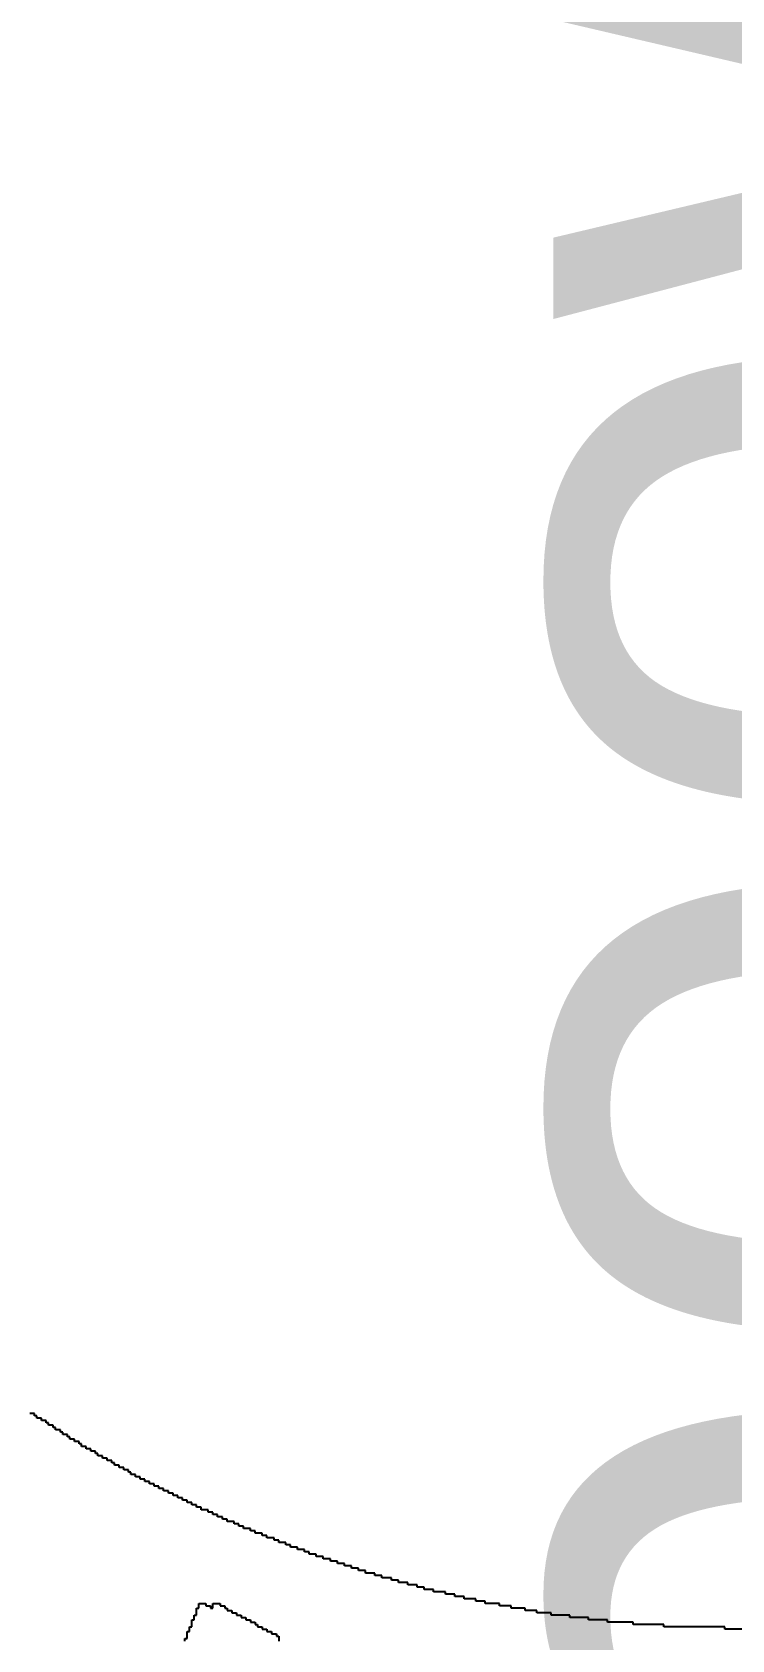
# Model space of a CAD drawing. Header units: millimetres. Extents: x 38.3 to 116.8, y 314 to 397.1.
# Drawn here: x 95.77 to 98.73, y 373.23 to 380.04 of the extents above; entities that cross this region are included whole.
import ezdxf

# ---------------------------------------------------------------- set-up
doc = ezdxf.new("R2010")
doc.units = ezdxf.units.MM
doc.layers.add('BottomOverlay', color=54, linetype='Continuous')
doc.layers.add('TopOverlay', color=2, linetype='Continuous')

# ---------------------------------------------------------------- blocks, each defined once
blk = doc.blocks.new('4S6TMP_L____85')
at = {"layer": 'TopOverlay'}
for p, q in [((-3.1552, -4.5204), (-3.175, -4.5204)), ((-3.1552, -4.5303), (-3.1552, -4.5204)), ((-3.1452, -4.5303), (-3.1552, -4.5303)), ((-3.1452, -4.5403), (-3.1452, -4.5303)), ((-3.1254, -4.5403), (-3.1452, -4.5403)), ((-3.1254, -4.5502), (-3.1254, -4.5403)), ((-3.1055, -4.5502), (-3.1254, -4.5502)), ((-3.1055, -4.5601), (-3.1055, -4.5502)), ((-3.0956, -4.5601), (-3.1055, -4.5601)), ((-3.0956, -4.5701), (-3.0956, -4.5601)), ((-3.0757, -4.5701), (-3.0956, -4.5701)), ((-3.0757, -4.58), (-3.0757, -4.5701)), ((-3.0658, -4.58), (-3.0757, -4.58)), ((-3.0658, -4.5899), (-3.0658, -4.58)), ((-3.0459, -4.5899), (-3.0658, -4.5899)), ((-3.0459, -4.5999), (-3.0459, -4.5899)), ((-3.036, -4.5999), (-3.0459, -4.5999)), ((-3.036, -4.6098), (-3.036, -4.5999)), ((-3.0161, -4.6098), (-3.036, -4.6098)), ((-3.0161, -4.6197), (-3.0161, -4.6098)), ((-3.0062, -4.6197), (-3.0161, -4.6197)), ((-3.0062, -4.6297), (-3.0062, -4.6197)), ((-2.9863, -4.6297), (-3.0062, -4.6297)), ((-2.9863, -4.6396), (-2.9863, -4.6297)), ((-2.9664, -4.6396), (-2.9863, -4.6396)), ((-2.9664, -4.6495), (-2.9664, -4.6396)), ((-2.9565, -4.6495), (-2.9664, -4.6495)), ((-2.9565, -4.6595), (-2.9565, -4.6495)), ((-2.9366, -4.6595), (-2.9565, -4.6595)), ((-2.9366, -4.6694), (-2.9366, -4.6595)), ((-2.9168, -4.6694), (-2.9366, -4.6694)), ((-2.9168, -4.6793), (-2.9168, -4.6694)), ((-2.8969, -4.6793), (-2.9168, -4.6793)), ((-2.8969, -4.6893), (-2.8969, -4.6793)), ((-2.887, -4.6893), (-2.8969, -4.6893)), ((-2.887, -4.6992), (-2.887, -4.6893)), ((-2.8671, -4.6992), (-2.887, -4.6992)), ((-2.8671, -4.7091), (-2.8671, -4.6992)), ((-2.8472, -4.7091), (-2.8671, -4.7091)), ((-2.8472, -4.7191), (-2.8472, -4.7091)), ((-2.8274, -4.7191), (-2.8472, -4.7191)), ((-2.8274, -4.729), (-2.8274, -4.7191)), ((-2.8174, -4.729), (-2.8274, -4.729)), ((-2.8174, -4.7389), (-2.8174, -4.729)), ((-2.7975, -4.7389), (-2.8174, -4.7389)), ((-2.7975, -4.7489), (-2.7975, -4.7389)), ((-2.7777, -4.7489), (-2.7975, -4.7489)), ((-2.7777, -4.7588), (-2.7777, -4.7489)), ((-2.7578, -4.7588), (-2.7777, -4.7588)), ((-2.7578, -4.7687), (-2.7578, -4.7588)), ((-2.7479, -4.7687), (-2.7578, -4.7687)), ((-2.7479, -4.7787), (-2.7479, -4.7687)), ((-2.728, -4.7787), (-2.7479, -4.7787)), ((-2.728, -4.7886), (-2.728, -4.7787)), ((-2.7081, -4.7886), (-2.728, -4.7886)), ((-2.7081, -4.7985), (-2.7081, -4.7886)), ((-2.6883, -4.7985), (-2.7081, -4.7985)), ((-2.6883, -4.8085), (-2.6883, -4.7985)), ((-2.6684, -4.8085), (-2.6883, -4.8085)), ((-2.6684, -4.8184), (-2.6684, -4.8085)), ((-2.6485, -4.8184), (-2.6684, -4.8184)), ((-2.6485, -4.8283), (-2.6485, -4.8184)), ((-2.6287, -4.8283), (-2.6485, -4.8283)), ((-2.6287, -4.8383), (-2.6287, -4.8283)), ((-2.6088, -4.8383), (-2.6287, -4.8383)), ((-2.6088, -4.8482), (-2.6088, -4.8383)), ((-2.5889, -4.8482), (-2.6088, -4.8482)), ((-2.5889, -4.8581), (-2.5889, -4.8482)), ((-2.5691, -4.8581), (-2.5889, -4.8581)), ((-2.5691, -4.8681), (-2.5691, -4.8581)), ((-2.5492, -4.8681), (-2.5691, -4.8681)), ((-2.5492, -4.878), (-2.5492, -4.8681)), ((-2.5293, -4.878), (-2.5492, -4.878)), ((-2.5293, -4.8879), (-2.5293, -4.878)), ((-2.5095, -4.8879), (-2.5293, -4.8879)), ((-2.5095, -4.8979), (-2.5095, -4.8879)), ((-2.4896, -4.8979), (-2.5095, -4.8979)), ((-2.4896, -4.9078), (-2.4896, -4.8979)), ((-2.4697, -4.9078), (-2.4896, -4.9078)), ((-2.4697, -4.9177), (-2.4697, -4.9078)), ((-2.4499, -4.9177), (-2.4697, -4.9177)), ((-2.4499, -4.9277), (-2.4499, -4.9177)), ((-2.4201, -4.9277), (-2.4499, -4.9277)), ((-2.4201, -4.9376), (-2.4201, -4.9277)), ((-2.4002, -4.9376), (-2.4201, -4.9376)), ((-2.4002, -4.9475), (-2.4002, -4.9376)), ((-2.3803, -4.9475), (-2.4002, -4.9475)), ((-2.3803, -4.9575), (-2.3803, -4.9475)), ((-2.3605, -4.9575), (-2.3803, -4.9575)), ((-2.3605, -4.9674), (-2.3605, -4.9575)), ((-2.3406, -4.9674), (-2.3605, -4.9674)), ((-2.3406, -4.9773), (-2.3406, -4.9674)), ((-2.3108, -4.9773), (-2.3406, -4.9773)), ((-2.3108, -4.9873), (-2.3108, -4.9773)), ((-2.2909, -4.9873), (-2.3108, -4.9873)), ((-2.2909, -4.9972), (-2.2909, -4.9873)), ((-2.2711, -4.9972), (-2.2909, -4.9972)), ((-2.2711, -5.0071), (-2.2711, -4.9972)), ((-2.2413, -5.0071), (-2.2711, -5.0071)), ((-2.2413, -5.0171), (-2.2413, -5.0071)), ((-2.2214, -5.0171), (-2.2413, -5.0171)), ((-2.2214, -5.027), (-2.2214, -5.0171)), ((-2.1916, -5.027), (-2.2214, -5.027)), ((-2.1916, -5.0369), (-2.1916, -5.027)), ((-2.1717, -5.0369), (-2.1916, -5.0369)), ((-2.1717, -5.0469), (-2.1717, -5.0369)), ((-2.1419, -5.0469), (-2.1717, -5.0469)), ((-2.1419, -5.0568), (-2.1419, -5.0469)), ((-2.122, -5.0568), (-2.1419, -5.0568)), ((-2.122, -5.0668), (-2.122, -5.0568)), ((-2.0922, -5.0668), (-2.122, -5.0668)), ((-2.0922, -5.0767), (-2.0922, -5.0668)), ((-2.0724, -5.0767), (-2.0922, -5.0767)), ((-2.0724, -5.0866), (-2.0724, -5.0767)), ((-2.0426, -5.0866), (-2.0724, -5.0866)), ((-2.0426, -5.0966), (-2.0426, -5.0866)), ((-2.0128, -5.0966), (-2.0426, -5.0966)), ((-2.0128, -5.1065), (-2.0128, -5.0966)), ((-1.9929, -5.1065), (-2.0128, -5.1065)), ((-1.9929, -5.1164), (-1.9929, -5.1065)), ((-1.9631, -5.1164), (-1.9929, -5.1164)), ((-1.9631, -5.1264), (-1.9631, -5.1164)), ((-1.9333, -5.1264), (-1.9631, -5.1264)), ((-1.9333, -5.1363), (-1.9333, -5.1264)), ((-1.9035, -5.1363), (-1.9333, -5.1363)), ((-1.9035, -5.1462), (-1.9035, -5.1363)), ((-1.8737, -5.1462), (-1.9035, -5.1462)), ((-1.8737, -5.1562), (-1.8737, -5.1462)), ((-1.8439, -5.1562), (-1.8737, -5.1562)), ((-1.8439, -5.1661), (-1.8439, -5.1562)), ((-1.8141, -5.1661), (-1.8439, -5.1661)), ((-1.8141, -5.176), (-1.8141, -5.1661)), ((-1.7843, -5.176), (-1.8141, -5.176)), ((-1.7843, -5.186), (-1.7843, -5.176)), ((-1.7545, -5.186), (-1.7843, -5.186)), ((-1.7545, -5.1959), (-1.7545, -5.186)), ((-1.7148, -5.1959), (-1.7545, -5.1959)), ((-1.7148, -5.2058), (-1.7148, -5.1959)), ((-1.685, -5.2058), (-1.7148, -5.2058)), ((-1.685, -5.2158), (-1.685, -5.2058)), ((-1.6452, -5.2158), (-1.685, -5.2158)), ((-1.6452, -5.2257), (-1.6452, -5.2158)), ((-1.6154, -5.2257), (-1.6452, -5.2257)), ((-1.6154, -5.2356), (-1.6154, -5.2257)), ((-1.5757, -5.2356), (-1.6154, -5.2356)), ((-1.5757, -5.2456), (-1.5757, -5.2356)), ((-1.5359, -5.2456), (-1.5757, -5.2456)), ((-1.5359, -5.2555), (-1.5359, -5.2456)), ((-1.5061, -5.2555), (-1.5359, -5.2555)), ((-1.5061, -5.2654), (-1.5061, -5.2555)), ((-1.4664, -5.2654), (-1.5061, -5.2654)), ((-1.4664, -5.2754), (-1.4664, -5.2654)), ((-1.4167, -5.2754), (-1.4664, -5.2754)), ((-1.4167, -5.2853), (-1.4167, -5.2754)), ((-1.377, -5.2853), (-1.4167, -5.2853)), ((-1.377, -5.2952), (-1.377, -5.2853)), ((-1.3373, -5.2952), (-1.377, -5.2952)), ((-1.3373, -5.3052), (-1.3373, -5.2952)), ((-1.2876, -5.3052), (-1.3373, -5.3052)), ((-1.2876, -5.3151), (-1.2876, -5.3052)), ((-2.4797, -5.3846), (-2.4797, -5.3747)), ((-2.4797, -5.3747), (-2.4697, -5.3747)), ((-2.4697, -5.3548), (-2.4697, -5.3449)), ((-2.4697, -5.3449), (-2.4598, -5.3449)), ((-2.4697, -5.3648), (-2.4697, -5.3548)), ((-2.4697, -5.3747), (-2.4697, -5.3648)), ((-2.4598, -5.335), (-2.4598, -5.325)), ((-2.4598, -5.325), (-2.43, -5.325)), ((-2.4598, -5.3449), (-2.4598, -5.335)), ((-2.43, -5.325), (-2.43, -5.335)), ((-2.43, -5.335), (-2.4101, -5.335)), ((-2.4101, -5.335), (-2.4101, -5.3449)), ((-2.4101, -5.3449), (-2.4002, -5.3449)), ((-2.4002, -5.335), (-2.4002, -5.325)), ((-2.4002, -5.325), (-2.3704, -5.325)), ((-2.4002, -5.3449), (-2.4002, -5.335)), ((-2.3704, -5.325), (-2.3704, -5.335)), ((-2.3704, -5.335), (-2.3505, -5.335)), ((-2.3505, -5.335), (-2.3505, -5.3449)), ((-2.3505, -5.3449), (-2.3406, -5.3449)), ((-2.3406, -5.3449), (-2.3406, -5.3548)), ((-2.3406, -5.3548), (-2.3207, -5.3548)), ((-2.3207, -5.3548), (-2.3207, -5.3648)), ((-2.3207, -5.3648), (-2.3009, -5.3648)), ((-2.3009, -5.3648), (-2.3009, -5.3747)), ((-2.3009, -5.3747), (-2.281, -5.3747)), ((-2.281, -5.3747), (-2.281, -5.3846)), ((-1.2479, -5.3151), (-1.2876, -5.3151)), ((-1.2479, -5.325), (-1.2479, -5.3151)), ((-1.1883, -5.325), (-1.2479, -5.325)), ((-1.1883, -5.335), (-1.1883, -5.325)), ((-1.1386, -5.335), (-1.1883, -5.335)), ((-1.1386, -5.3449), (-1.1386, -5.335)), ((-1.079, -5.3449), (-1.1386, -5.3449)), ((-1.079, -5.3548), (-1.079, -5.3449)), ((-1.0293, -5.3548), (-1.079, -5.3548)), ((-1.0293, -5.3648), (-1.0293, -5.3548)), ((-0.9697, -5.3648), (-1.0293, -5.3648)), ((-0.9697, -5.3747), (-0.9697, -5.3648)), ((-0.8902, -5.3747), (-0.9697, -5.3747)), ((-0.8902, -5.3846), (-0.8902, -5.3747)), ((-2.5095, -5.4542), (-2.5095, -5.4442)), ((-2.5095, -5.4442), (-2.4995, -5.4442)), ((-2.4995, -5.4343), (-2.4995, -5.4244)), ((-2.4995, -5.4244), (-2.4896, -5.4244)), ((-2.4995, -5.4442), (-2.4995, -5.4343)), ((-2.4896, -5.4045), (-2.4896, -5.3946)), ((-2.4896, -5.3946), (-2.4797, -5.3946)), ((-2.4896, -5.4144), (-2.4896, -5.4045)), ((-2.4896, -5.4244), (-2.4896, -5.4144)), ((-2.4797, -5.3946), (-2.4797, -5.3846)), ((-2.281, -5.3846), (-2.2611, -5.3846)), ((-2.2611, -5.3846), (-2.2611, -5.3946)), ((-2.2611, -5.3946), (-2.2413, -5.3946)), ((-2.2413, -5.3946), (-2.2413, -5.4045)), ((-2.2413, -5.4045), (-2.2214, -5.4045)), ((-2.2214, -5.4045), (-2.2214, -5.4144)), ((-2.2214, -5.4144), (-2.2114, -5.4144)), ((-2.2114, -5.4144), (-2.2114, -5.4244)), ((-2.2114, -5.4244), (-2.1916, -5.4244)), ((-2.1916, -5.4244), (-2.1916, -5.4343)), ((-2.1916, -5.4343), (-2.1717, -5.4343)), ((-2.1717, -5.4343), (-2.1717, -5.4442)), ((-2.1717, -5.4442), (-2.1518, -5.4442)), ((-2.1518, -5.4442), (-2.1518, -5.4542)), ((-0.8108, -5.3846), (-0.8902, -5.3846)), ((-0.8108, -5.3946), (-0.8108, -5.3846)), ((-0.7313, -5.3946), (-0.8108, -5.3946)), ((-0.7313, -5.4045), (-0.7313, -5.3946)), ((-0.622, -5.4045), (-0.7313, -5.4045)), ((-0.622, -5.4144), (-0.622, -5.4045)), ((-0.4929, -5.4144), (-0.622, -5.4144)), ((-0.4929, -5.4244), (-0.4929, -5.4144)), ((-0.2346, -5.4244), (-0.4929, -5.4244)), ((-0.2346, -5.4343), (-0.2346, -5.4244)), ((-0.0558, -5.4343), (-0.2346, -5.4343)), ((-2.5194, -5.484), (-2.5194, -5.474)), ((-2.5194, -5.474), (-2.5095, -5.474)), ((-2.5095, -5.4641), (-2.5095, -5.4542)), ((-2.5095, -5.474), (-2.5095, -5.4641)), ((-2.1518, -5.4542), (-2.132, -5.4542)), ((-2.132, -5.4542), (-2.132, -5.4641)), ((-2.132, -5.4641), (-2.122, -5.4641)), ((-2.122, -5.4641), (-2.122, -5.474)), ((-2.122, -5.474), (-2.122, -5.484))]:
    blk.add_line(p, q, dxfattribs=at)

msp = doc.modelspace()

# ---------------------------------------------------------------- block references
msp.add_blockref('4S6TMP_L____85', (98.933, 378.714))

# ---------------------------------------------------------------- texts
at = {"layer": 'BottomOverlay', "text_generation_flag": 2}
msp.add_text('Kenwood TS-50S', height=2.999999, rotation=90, dxfattribs=at).set_placement((100.2773, 388.874))

doc.saveas('drawing.dxf')
